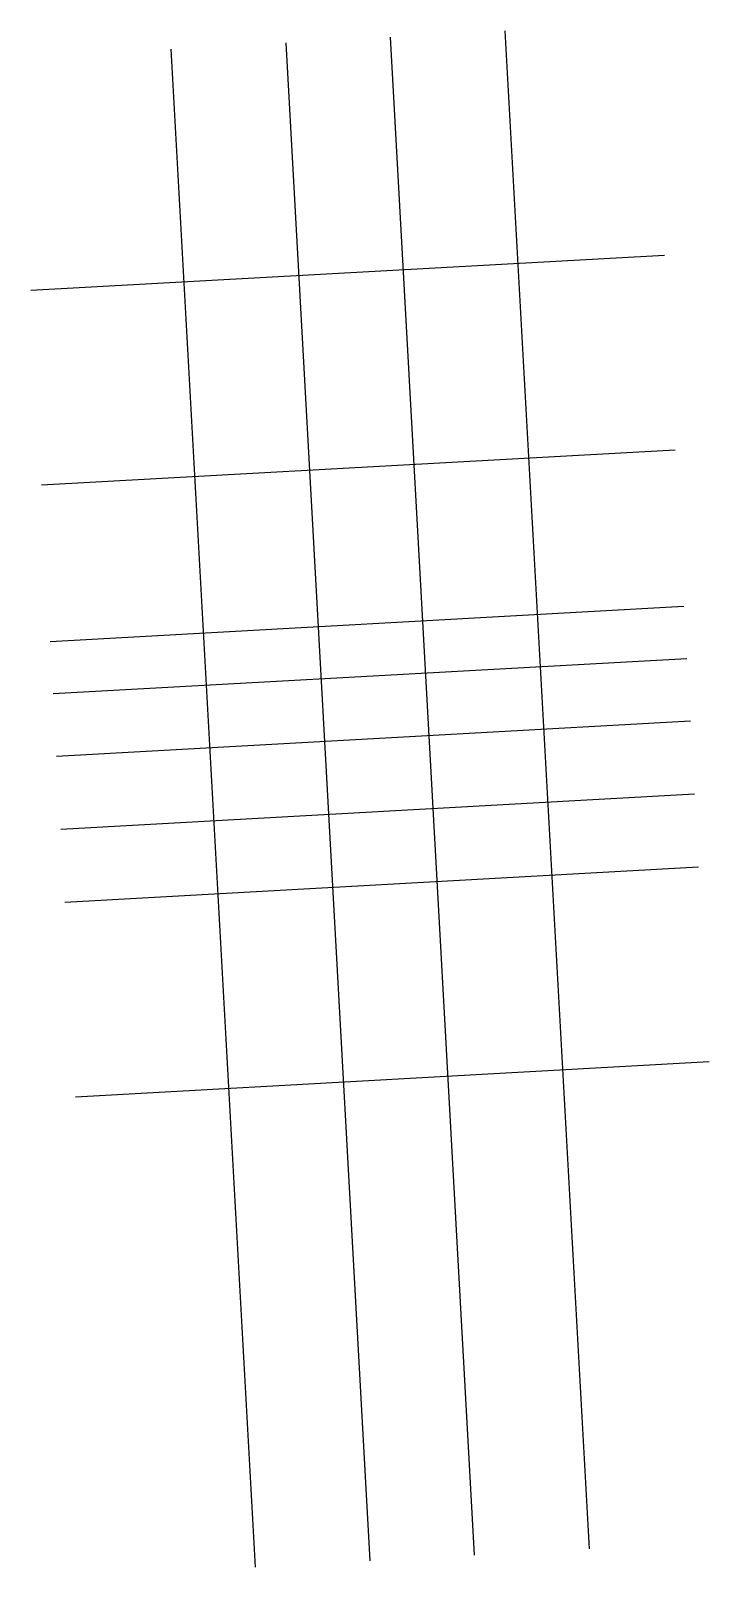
# Model space of a CAD drawing. Header units: inches. Extents: x 69212828 to 69219259, y 27687100 to 27691803.
# Drawn here: x 69212828 to 69213607, y 27689782 to 27691548 of the extents above; entities that cross this region are included whole.
import ezdxf

# ---------------------------------------------------------------- set-up
doc = ezdxf.new("R2010")
doc.units = ezdxf.units.IN
doc.header["$LTSCALE"] = 50
doc.header["$MEASUREMENT"] = 0
doc.layers.add('A-GRID', color=1, linetype='CONTINUOUS')

msp = doc.modelspace()

# ---------------------------------------------------------------- linework, layer by layer
at = {"layer": 'A-GRID', "linetype": 'ByBlock'}
for p, q in [((69213240.3, 27691540.4), (69213337.1, 27689795.9)), ((69213372.1, 27691547.7), (69213468.9, 27689803.2)), ((69212988.7, 27691526.4), (69213085.5, 27689782)), ((69213120.6, 27691533.7), (69213217.3, 27689789.3)), ((69212827.9, 27691249.4), (69213555.4, 27691289.7)), ((69212840.3, 27691025.7), (69213567.8, 27691066)), ((69212850.2, 27690846), (69213577.8, 27690886.3)), ((69212853.5, 27690786.1), (69213581.1, 27690826.4)), ((69212857.5, 27690714.2), (69213585.1, 27690754.5)), ((69212862.2, 27690630.3), (69213589.8, 27690670.6)), ((69212866.8, 27690546.4), (69213594.4, 27690586.8)), ((69212879.2, 27690322.7), (69213606.8, 27690363.1))]:
    msp.add_line(p, q, dxfattribs=at)

doc.saveas('drawing.dxf')
